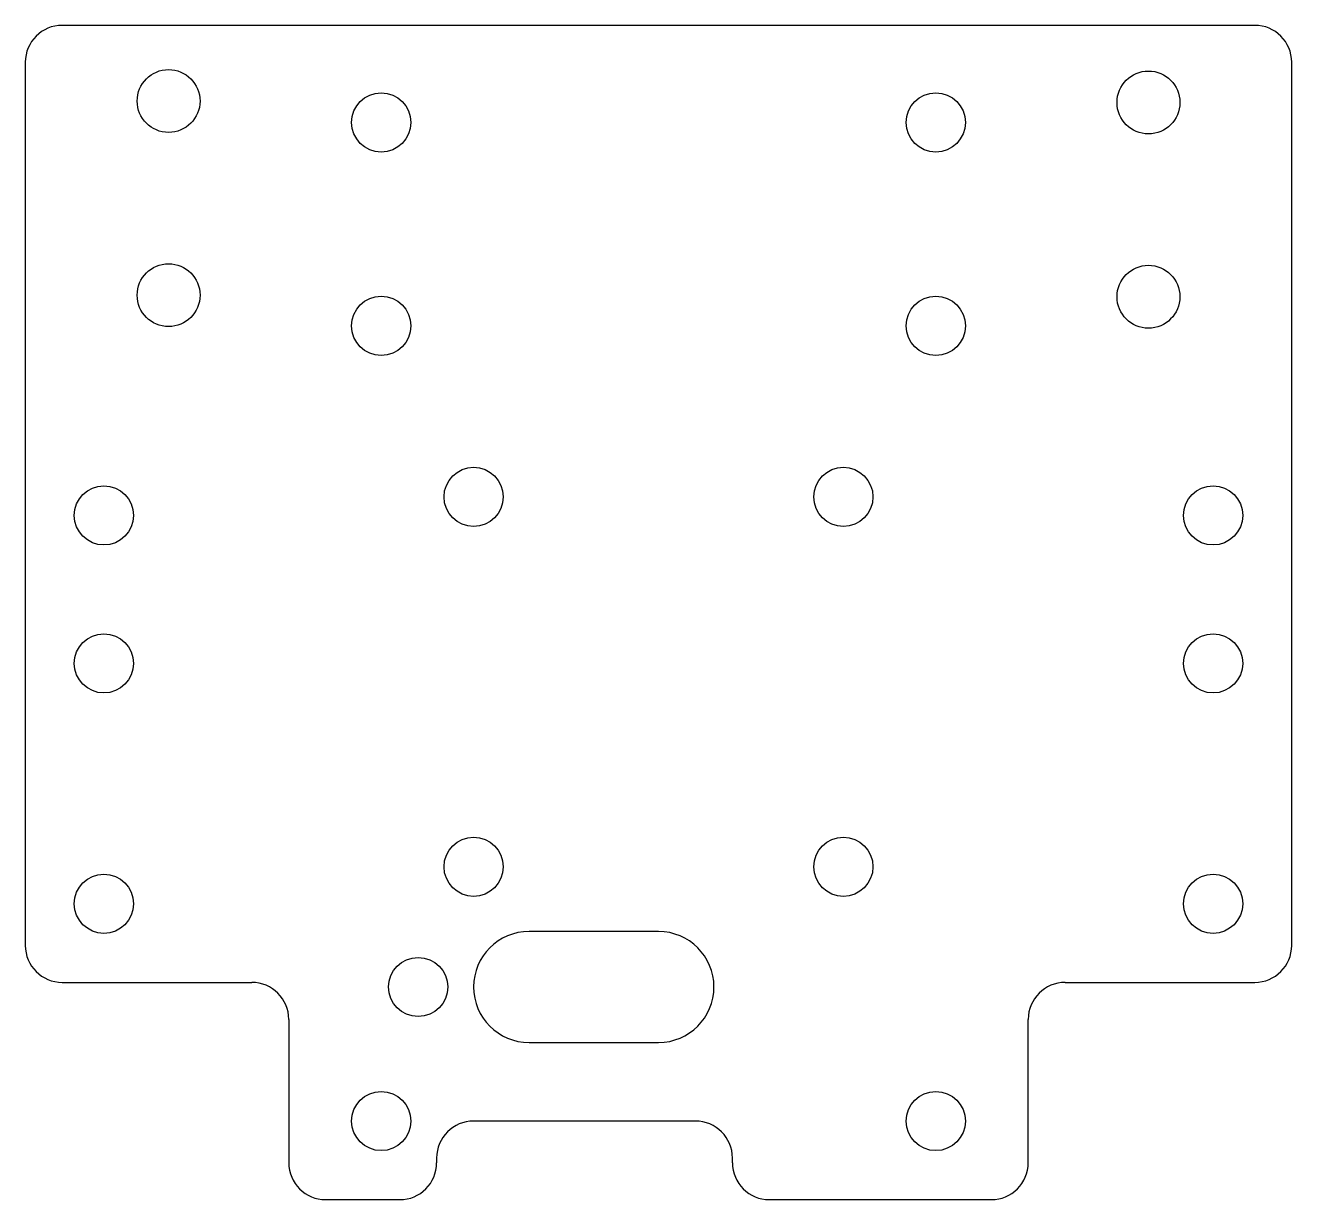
# Model space of a CAD drawing. Extents: x -68.5 to 0, y -34.3 to 29.3.
import ezdxf

# ---------------------------------------------------------------- set-up
doc = ezdxf.new("R2010")
doc.units = 0
doc.layers.get('0').update_dxf_attribs({"linetype": 'continuous'})

# ---------------------------------------------------------------- blocks, each defined once
blk = doc.blocks.new('PART__FEATURE')
at = {"color": 0}
for p, q in [((-2, 29.25), (-66.5, 29.25)), ((-68.5, 27.25), (-68.5, -20.5)), ((0, -20.5), (0, 27.25)), ((-34.25, -19.75), (-41.25, -19.75)), ((-66.5, -22.5), (-56.25, -22.5)), ((-12.25, -22.5), (-2, -22.5)), ((-54.25, -24.5), (-54.25, -32.25)), ((-14.25, -32.25), (-14.25, -24.5)), ((-41.25, -25.75), (-34.25, -25.75)), ((-32.25, -30), (-44.25, -30)), ((-46.25, -32), (-46.25, -32.25)), ((-30.25, -32.25), (-30.25, -32)), ((-52.25, -34.25), (-48.25, -34.25)), ((-28.25, -34.25), (-16.25, -34.25))]:
    blk.add_line(p, q, dxfattribs=at)
for centre, radius in [((-60.75, 25.158), 1.7), ((-7.748, 25.08), 1.7), ((-49.25, 24), 1.6), ((-19.25, 24), 1.6), ((-60.75, 14.658), 1.7), ((-7.748, 14.574), 1.7), ((-49.25, 13), 1.6), ((-19.25, 13), 1.6), ((-44.25, 3.75), 1.6), ((-24.25, 3.75), 1.6), ((-64.25, 2.75), 1.6), ((-4.25, 2.75), 1.6), ((-64.25, -5.25), 1.6), ((-4.25, -5.25), 1.6), ((-44.25, -16.25), 1.6), ((-24.25, -16.25), 1.6), ((-64.25, -18.25), 1.6), ((-4.25, -18.25), 1.6), ((-47.25, -22.75), 1.6), ((-49.25, -30), 1.6), ((-19.25, -30), 1.6)]:
    blk.add_circle(centre, radius, dxfattribs=at)
for centre, radius, start, end in [((-66.5, 27.25), 2, 90, -180), ((-2, 27.25), 2, 0, 90), ((-41.25, -22.75), 3, 90, -90), ((-34.25, -22.75), 3, -90, 90), ((-66.5, -20.5), 2, -180, -90), ((-2, -20.5), 2, -90, 0), ((-56.25, -24.5), 2, 0, 90), ((-12.25, -24.5), 2, 90, -180), ((-44.25, -32), 2, 90, -180), ((-32.25, -32), 2, 0, 90), ((-52.25, -32.25), 2, -180, -90), ((-48.25, -32.25), 2, -90, 0), ((-28.25, -32.25), 2, -180, -90), ((-16.25, -32.25), 2, -90, 0)]:
    blk.add_arc(centre, radius, start, end, dxfattribs=at)

msp = doc.modelspace()

# ---------------------------------------------------------------- block references
at = {"color": 0}
msp.add_blockref('PART__FEATURE', (0, 0), dxfattribs=at)

doc.saveas('drawing.dxf')
